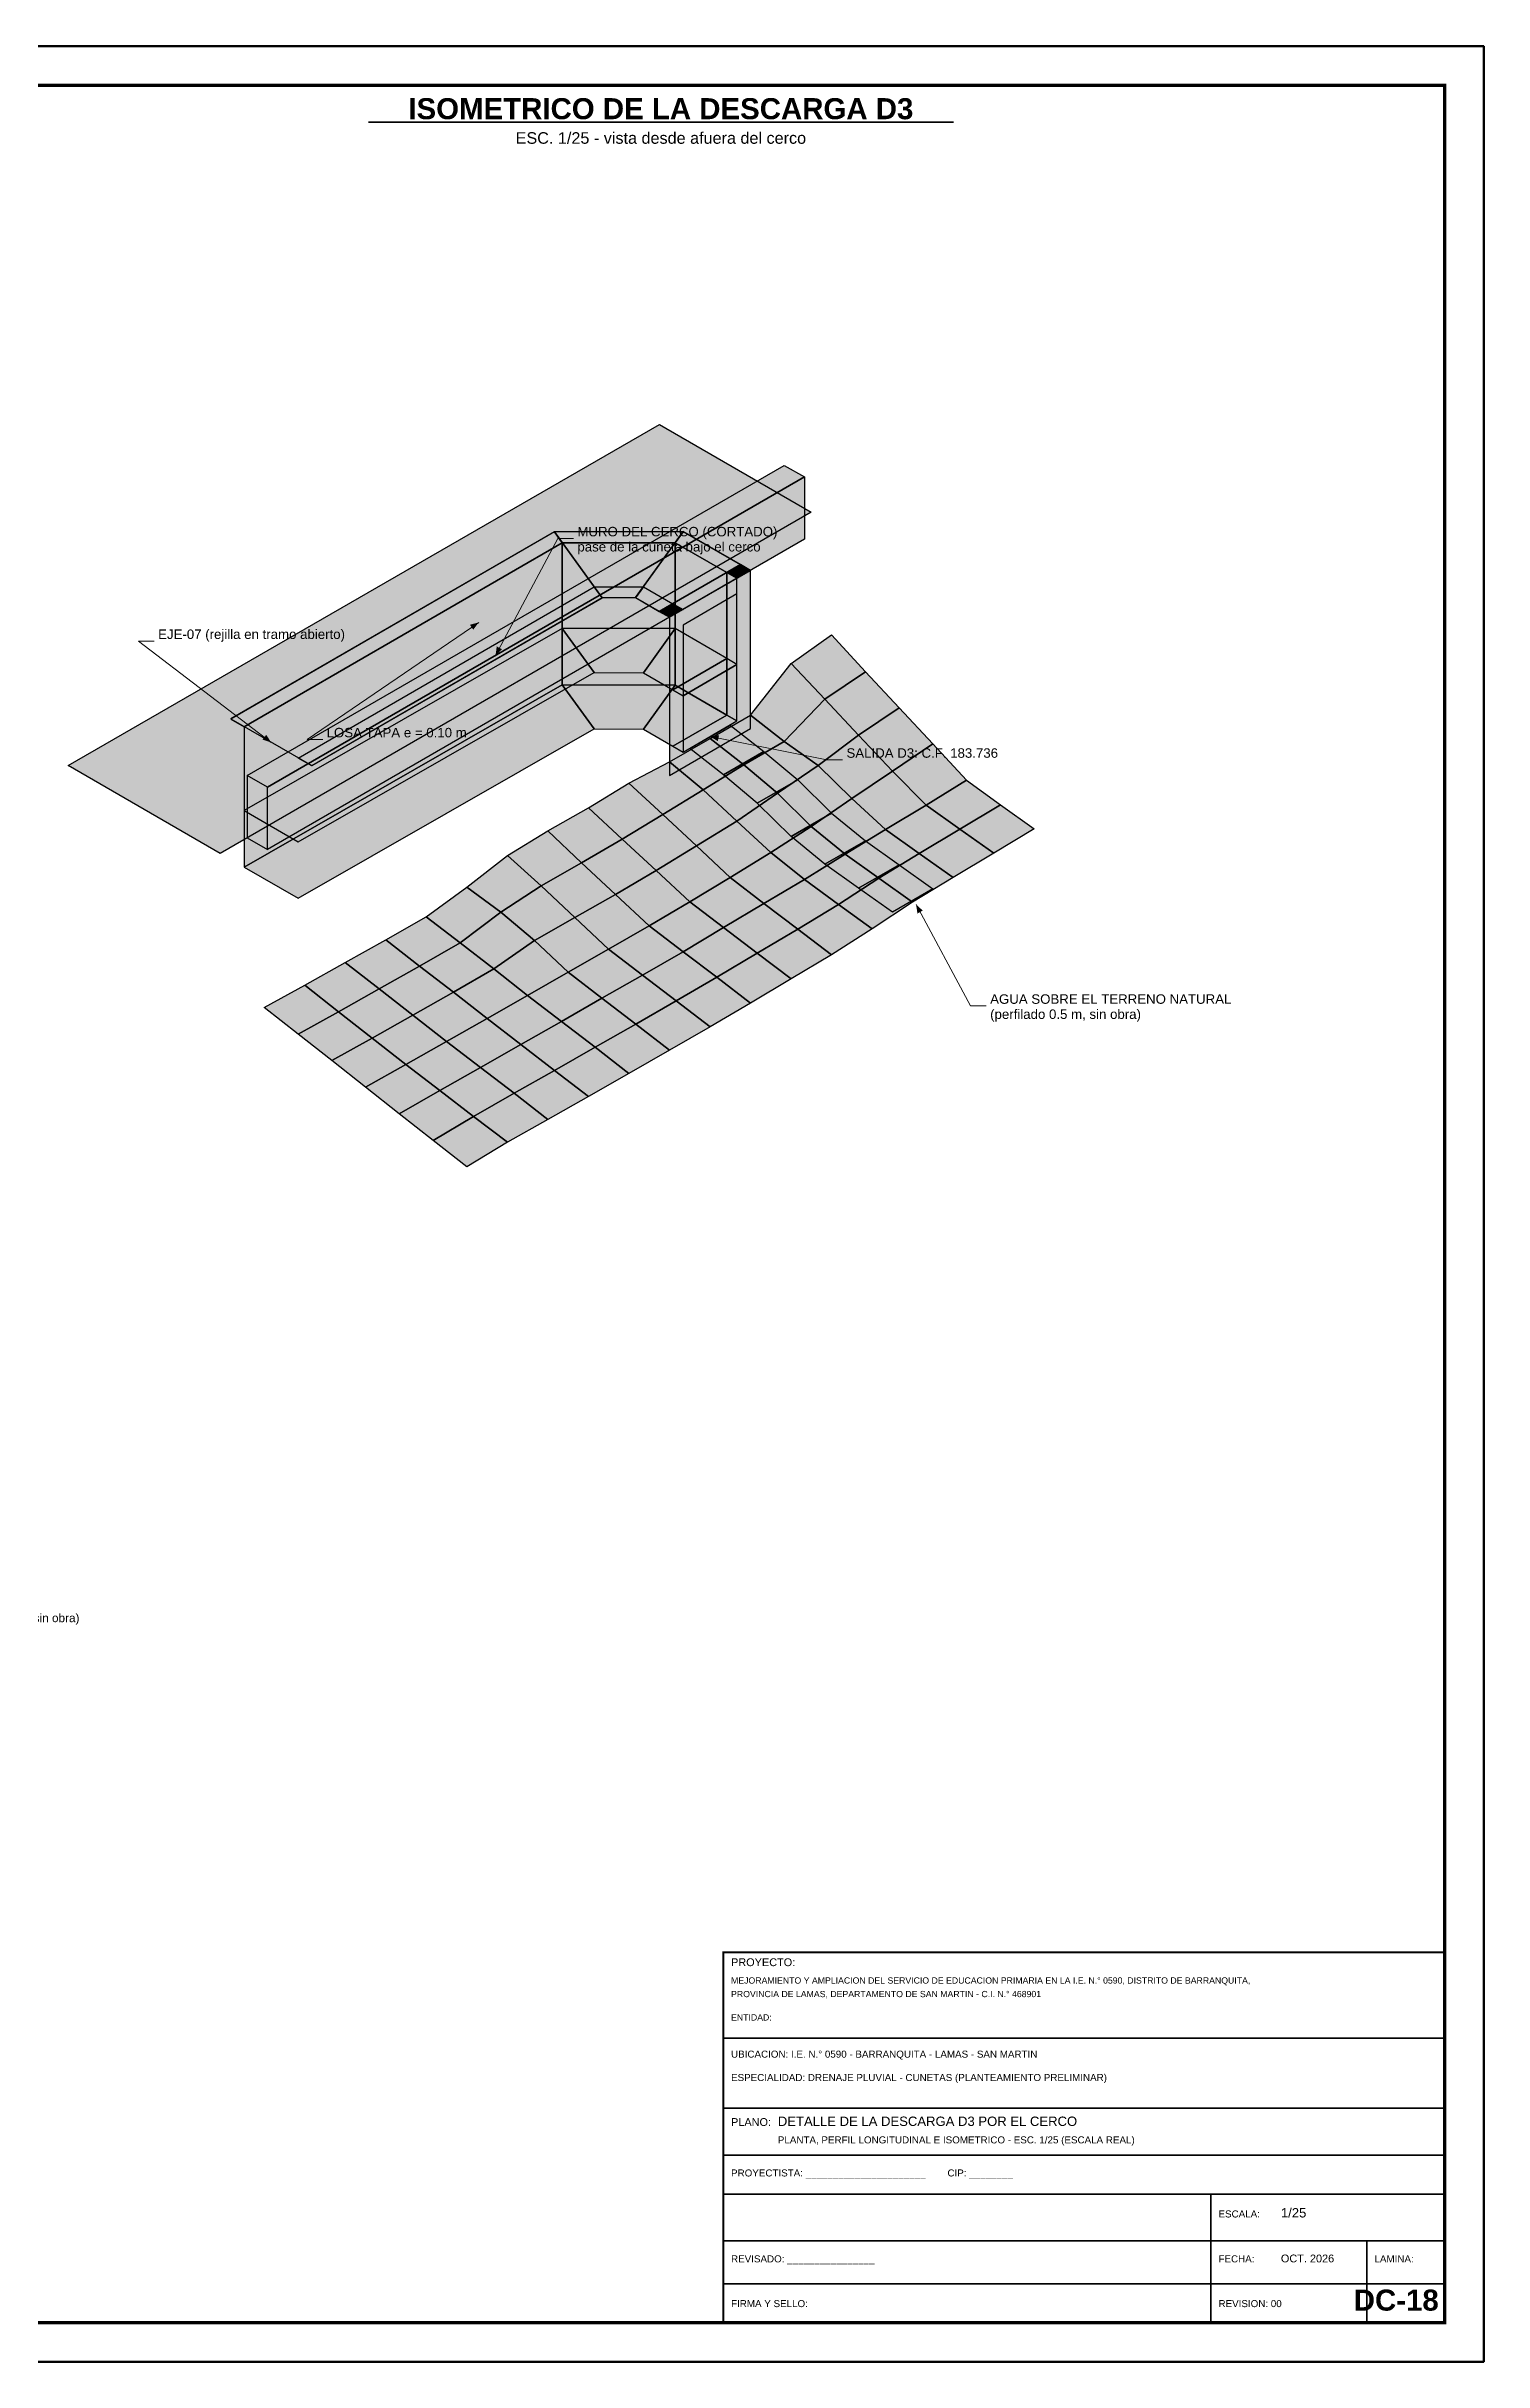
# Model space of a CAD drawing. Header units: metres. Extents: x 354768 to 355417, y 9249536 to 9250102.
# Drawn here: x 355122.61 to 355131.83, y 9249953 to 9249967.85 of the extents above; entities that cross this region are included whole.
import ezdxf
from ezdxf.enums import TextEntityAlignment as Align

# ---------------------------------------------------------------- set-up
doc = ezdxf.new("R2010")
doc.units = ezdxf.units.M
doc.header["$LTSCALE"] = 0.25
for name, color, linetype, true_color in [('ISOD-AGUA', 150, 'CONTINUOUS', 0x82bef0), ('ISOD-CERCO', 14, 'CONTINUOUS', 0xe8bebe), ('ISOD-FONDO', 253, 'CONTINUOUS', 0xb0b0b0), ('ISOD-HUECO', 250, 'CONTINUOUS', 0x3c3c3c), ('ISOD-INT', 252, 'CONTINUOUS', 0xc4c4c4), ('ISOD-LOSA', 8, 'CONTINUOUS', 0x969696), ('ISOD-PISO', 9, 'CONTINUOUS', 0xf3f0e8), ('ISOD-SUP', 254, 'CONTINUOUS', 0xececec), ('ISOD-TERRENO', 94, 'CONTINUOUS', 0xd6e2c4)]:
    doc.layers.add(name, color=color, linetype=linetype, true_color=true_color)
for name, color, linetype in [('ISOD-ARISTA', 8, 'CONTINUOUS'), ('ROTULO-TEXTO', 7, 'CONTINUOUS'), ('TEXTOS', 7, 'CONTINUOUS')]:
    doc.layers.add(name, color=color, linetype=linetype)
for name, color, linetype, lineweight in [('LLAMADAS', 30, 'CONTINUOUS', 18), ('MARCO', 7, 'CONTINUOUS', 50), ('ROTULO', 7, 'CONTINUOUS', 35), ('TITULOS', 160, 'CONTINUOUS', 35)]:
    doc.layers.add(name, color=color, linetype=linetype, lineweight=lineweight)
doc.styles.get("Standard").update_dxf_attribs({"font": 'arial.ttf'})
doc.styles.add('TITULOS', font='arialbd.ttf')

msp = doc.modelspace()

# ---------------------------------------------------------------- hatches: boundary and pattern name
at = {"layer": 'ISOD-AGUA', "true_color": 0x82bef0}
h = msp.add_hatch(color=7, dxfattribs=at)
h.dxf.hatch_style = 1
h.paths.add_polyline_path([(355124.225, 9249962.748), (355126.122, 9249963.834), (355125.918, 9249964.117), (355123.878, 9249962.948)])
h = msp.add_hatch(color=7, dxfattribs=at)
h.dxf.hatch_style = 1
h.paths.add_polyline_path([(355126.122, 9249963.834), (355126.439, 9249963.832), (355126.642, 9249964.115), (355125.918, 9249964.117)])
h = msp.add_hatch(color=7, dxfattribs=at)
h.dxf.hatch_style = 1
h.paths.add_polyline_path([(355126.439, 9249963.832), (355126.627, 9249963.723), (355126.973, 9249963.923), (355126.642, 9249964.115)])
h = msp.add_hatch(color=7, dxfattribs=at)
h.dxf.hatch_style = 1
h.paths.add_polyline_path([(355126.627, 9249963.723), (355126.692, 9249963.685), (355127.038, 9249963.886), (355126.973, 9249963.923)])
h = msp.add_hatch(color=7, dxfattribs=at)
h.dxf.hatch_style = 1
h.paths.add_polyline_path([(355126.692, 9249963.323), (355127.038, 9249963.523), (355127.038, 9249963.886), (355126.692, 9249963.685)])
h = msp.add_hatch(color=7, dxfattribs=at)
h.dxf.hatch_style = 1
h.paths.add_polyline_path([(355126.995, 9249963.496), (355127.211, 9249963.327), (355126.952, 9249963.177), (355126.735, 9249963.346)])
h = msp.add_hatch(color=7, dxfattribs=at)
h.dxf.hatch_style = 1
h.paths.add_polyline_path([(355127.211, 9249963.327), (355127.428, 9249963.145), (355127.168, 9249962.995), (355126.952, 9249963.177)])
h = msp.add_hatch(color=7, dxfattribs=at)
h.dxf.hatch_style = 1
h.paths.add_polyline_path([(355127.428, 9249963.145), (355127.644, 9249962.932), (355127.385, 9249962.782), (355127.168, 9249962.995)])
h = msp.add_hatch(color=7, dxfattribs=at)
h.dxf.hatch_style = 1
h.paths.add_polyline_path([(355127.644, 9249962.932), (355127.861, 9249962.754), (355127.601, 9249962.604), (355127.385, 9249962.782)])
h = msp.add_hatch(color=7, dxfattribs=at)
h.dxf.hatch_style = 1
h.paths.add_polyline_path([(355127.861, 9249962.754), (355128.077, 9249962.6), (355127.818, 9249962.45), (355127.601, 9249962.604)])
h = msp.add_hatch(color=7, dxfattribs=at)
h.dxf.hatch_style = 1
h.paths.add_polyline_path([(355128.077, 9249962.6), (355128.294, 9249962.446), (355128.034, 9249962.296), (355127.818, 9249962.45)])
at = {"layer": 'ISOD-CERCO', "true_color": 0xe8bebe}
h = msp.add_hatch(color=7, dxfattribs=at)
h.dxf.hatch_style = 1
h.paths.add_polyline_path([(355127.341, 9249965.162), (355127.471, 9249965.088), (355124.028, 9249963.099), (355123.898, 9249963.174)])
h = msp.add_hatch(color=7, dxfattribs=at)
h.dxf.hatch_style = 1
h.paths.add_polyline_path([(355127.471, 9249964.688), (355124.028, 9249962.699), (355124.028, 9249963.099), (355127.471, 9249965.088)])
h = msp.add_hatch(color=7, dxfattribs=at)
h.dxf.hatch_style = 1
h.paths.add_polyline_path([(355123.898, 9249962.774), (355124.028, 9249962.699), (355124.028, 9249963.099), (355123.898, 9249963.174)])
at = {"layer": 'ISOD-FONDO', "true_color": 0xb0b0b0}
h = msp.add_hatch(color=7, dxfattribs=at)
h.dxf.hatch_style = 1
h.paths.add_polyline_path([(355124.225, 9249962.386), (355126.122, 9249963.472), (355125.918, 9249963.755), (355123.878, 9249962.586)])
h = msp.add_hatch(color=7, dxfattribs=at)
h.dxf.hatch_style = 1
h.paths.add_polyline_path([(355126.122, 9249963.472), (355126.439, 9249963.47), (355126.642, 9249963.753), (355125.918, 9249963.755)])
h = msp.add_hatch(color=7, dxfattribs=at)
h.dxf.hatch_style = 1
h.paths.add_polyline_path([(355126.439, 9249963.47), (355126.627, 9249963.361), (355126.973, 9249963.561), (355126.642, 9249963.753)])
h = msp.add_hatch(color=7, dxfattribs=at)
h.dxf.hatch_style = 1
h.paths.add_polyline_path([(355126.627, 9249963.361), (355126.692, 9249963.323), (355127.038, 9249963.523), (355126.973, 9249963.561)])
at = {"layer": 'ISOD-HUECO', "true_color": 0x3c3c3c}
h = msp.add_hatch(color=7, dxfattribs=at)
h.dxf.hatch_style = 1
h.paths.add_polyline_path([(355126.692, 9249963.323), (355127.038, 9249963.523), (355127.038, 9249964.338), (355126.692, 9249964.137)])
at = {"layer": 'ISOD-INT', "true_color": 0xc4c4c4}
h = msp.add_hatch(color=7, dxfattribs=at)
h.dxf.hatch_style = 1
h.paths.add_polyline_path([(355123.878, 9249962.586), (355125.918, 9249963.755), (355125.918, 9249964.666), (355123.878, 9249963.485)])
h = msp.add_hatch(color=7, dxfattribs=at)
h.dxf.hatch_style = 1
h.paths.add_polyline_path([(355125.918, 9249963.755), (355126.642, 9249963.753), (355126.642, 9249964.666), (355125.918, 9249964.666)])
h = msp.add_hatch(color=7, dxfattribs=at)
h.dxf.hatch_style = 1
h.paths.add_polyline_path([(355126.642, 9249963.753), (355126.973, 9249963.561), (355126.973, 9249964.475), (355126.642, 9249964.666)])
h = msp.add_hatch(color=7, dxfattribs=at)
h.dxf.hatch_style = 1
h.paths.add_polyline_path([(355126.973, 9249963.561), (355127.038, 9249963.523), (355127.038, 9249964.438), (355126.973, 9249964.475)])
at = {"layer": 'ISOD-LOSA', "true_color": 0x969696}
h = msp.add_hatch(color=7, dxfattribs=at)
h.dxf.hatch_style = 1
h.paths.add_polyline_path([(355124.312, 9249963.237), (355126.173, 9249964.313), (355125.868, 9249964.737), (355123.792, 9249963.536)])
h = msp.add_hatch(color=7, dxfattribs=at)
h.dxf.hatch_style = 1
h.paths.add_polyline_path([(355126.173, 9249964.313), (355126.388, 9249964.314), (355126.692, 9249964.738), (355125.868, 9249964.737)])
h = msp.add_hatch(color=7, dxfattribs=at)
h.dxf.hatch_style = 1
h.paths.add_polyline_path([(355126.388, 9249964.314), (355126.54, 9249964.226), (355127.06, 9249964.526), (355126.692, 9249964.738)])
h = msp.add_hatch(color=7, dxfattribs=at)
h.dxf.hatch_style = 1
h.paths.add_polyline_path([(355126.54, 9249964.226), (355126.605, 9249964.189), (355127.125, 9249964.488), (355127.06, 9249964.526)])
at = {"layer": 'ISOD-PISO', "true_color": 0xf3f0e8}
h = msp.add_hatch(color=7, dxfattribs=at)
h.dxf.hatch_style = 1
h.paths.add_polyline_path([(355126.541, 9249965.425), (355127.514, 9249964.863), (355123.724, 9249962.674), (355122.751, 9249963.237)])
at = {"layer": 'ISOD-SUP', "true_color": 0xececec}
h = msp.add_hatch(color=7, dxfattribs=at)
h.dxf.hatch_style = 1
h.paths.add_polyline_path([(355123.878, 9249963.485), (355125.918, 9249964.666), (355125.868, 9249964.736), (355123.792, 9249963.535)])
h = msp.add_hatch(color=7, dxfattribs=at)
h.dxf.hatch_style = 1
h.paths.add_polyline_path([(355125.918, 9249964.666), (355126.642, 9249964.666), (355126.692, 9249964.737), (355125.868, 9249964.736)])
h = msp.add_hatch(color=7, dxfattribs=at)
h.dxf.hatch_style = 1
h.paths.add_polyline_path([(355126.642, 9249964.666), (355126.973, 9249964.475), (355127.06, 9249964.525), (355126.692, 9249964.737)])
h = msp.add_hatch(color=7, dxfattribs=at)
h.dxf.hatch_style = 1
h.paths.add_polyline_path([(355126.605, 9249963.173), (355127.125, 9249963.474), (355127.125, 9249964.488), (355126.605, 9249964.188)])
h = msp.add_hatch(color=7, dxfattribs=at)
h.dxf.hatch_style = 1
h.paths.add_polyline_path([(355126.973, 9249964.475), (355127.038, 9249964.438), (355127.125, 9249964.488), (355127.06, 9249964.525)])
h = msp.add_hatch(color=7, dxfattribs=at)
h.dxf.hatch_style = 1
h.paths.add_polyline_path([(355124.225, 9249963.285), (355126.122, 9249964.383), (355126.173, 9249964.312), (355124.312, 9249963.236)])
h = msp.add_hatch(color=7, dxfattribs=at)
h.dxf.hatch_style = 1
h.paths.add_polyline_path([(355126.122, 9249964.383), (355126.439, 9249964.383), (355126.388, 9249964.313), (355126.173, 9249964.312)])
h = msp.add_hatch(color=7, dxfattribs=at)
h.dxf.hatch_style = 1
h.paths.add_polyline_path([(355126.439, 9249964.383), (355126.627, 9249964.275), (355126.54, 9249964.225), (355126.388, 9249964.313)])
h = msp.add_hatch(color=7, dxfattribs=at)
h.dxf.hatch_style = 1
h.paths.add_polyline_path([(355126.627, 9249964.275), (355126.692, 9249964.238), (355126.605, 9249964.188), (355126.54, 9249964.225)])
at = {"layer": 'ISOD-TERRENO', "true_color": 0xd6e2c4}
h = msp.add_hatch(color=7, dxfattribs=at)
h.dxf.hatch_style = 1
h.paths.add_polyline_path([(355127.644, 9249964.076), (355127.861, 9249963.839), (355127.601, 9249963.663), (355127.385, 9249963.892)])
h = msp.add_hatch(color=7, dxfattribs=at)
h.dxf.hatch_style = 1
h.paths.add_polyline_path([(355127.385, 9249963.892), (355127.601, 9249963.663), (355127.341, 9249963.392), (355127.125, 9249963.561)])
h = msp.add_hatch(color=7, dxfattribs=at)
h.dxf.hatch_style = 1
h.paths.add_polyline_path([(355127.861, 9249963.839), (355128.077, 9249963.607), (355127.818, 9249963.432), (355127.601, 9249963.663)])
h = msp.add_hatch(color=7, dxfattribs=at)
h.dxf.hatch_style = 1
h.paths.add_polyline_path([(355127.601, 9249963.663), (355127.818, 9249963.432), (355127.558, 9249963.237), (355127.341, 9249963.392)])
h = msp.add_hatch(color=7, dxfattribs=at)
h.dxf.hatch_style = 1
h.paths.add_polyline_path([(355128.077, 9249963.607), (355128.294, 9249963.376), (355128.034, 9249963.201), (355127.818, 9249963.432)])
h = msp.add_hatch(color=7, dxfattribs=at)
h.dxf.hatch_style = 1
h.paths.add_polyline_path([(355127.125, 9249963.561), (355127.341, 9249963.392), (355127.081, 9249963.242), (355126.865, 9249963.411)])
h = msp.add_hatch(color=7, dxfattribs=at)
h.dxf.hatch_style = 1
h.paths.add_polyline_path([(355127.818, 9249963.432), (355128.034, 9249963.201), (355127.774, 9249963.025), (355127.558, 9249963.237)])
h = msp.add_hatch(color=7, dxfattribs=at)
h.dxf.hatch_style = 1
h.paths.add_polyline_path([(355126.865, 9249963.411), (355127.081, 9249963.242), (355126.822, 9249963.082), (355126.605, 9249963.261)])
h = msp.add_hatch(color=7, dxfattribs=at)
h.dxf.hatch_style = 1
h.paths.add_polyline_path([(355127.341, 9249963.392), (355127.558, 9249963.237), (355127.298, 9249963.06), (355127.081, 9249963.242)])
h = msp.add_hatch(color=7, dxfattribs=at)
h.dxf.hatch_style = 1
h.paths.add_polyline_path([(355128.294, 9249963.376), (355128.51, 9249963.144), (355128.251, 9249962.983), (355128.034, 9249963.201)])
h = msp.add_hatch(color=7, dxfattribs=at)
h.dxf.hatch_style = 1
h.paths.add_polyline_path([(355126.605, 9249963.261), (355126.822, 9249963.082), (355126.562, 9249962.923), (355126.345, 9249963.124)])
h = msp.add_hatch(color=7, dxfattribs=at)
h.dxf.hatch_style = 1
h.paths.add_polyline_path([(355127.081, 9249963.242), (355127.298, 9249963.06), (355127.038, 9249962.881), (355126.822, 9249963.082)])
h = msp.add_hatch(color=7, dxfattribs=at)
h.dxf.hatch_style = 1
h.paths.add_polyline_path([(355127.558, 9249963.237), (355127.774, 9249963.025), (355127.514, 9249962.847), (355127.298, 9249963.06)])
h = msp.add_hatch(color=7, dxfattribs=at)
h.dxf.hatch_style = 1
h.paths.add_polyline_path([(355128.034, 9249963.201), (355128.251, 9249962.983), (355127.991, 9249962.826), (355127.774, 9249963.025)])
h = msp.add_hatch(color=7, dxfattribs=at)
h.dxf.hatch_style = 1
h.paths.add_polyline_path([(355128.51, 9249963.144), (355128.727, 9249962.986), (355128.467, 9249962.829), (355128.251, 9249962.983)])
h = msp.add_hatch(color=7, dxfattribs=at)
h.dxf.hatch_style = 1
h.paths.add_polyline_path([(355126.345, 9249963.124), (355126.562, 9249962.923), (355126.302, 9249962.764), (355126.086, 9249962.966)])
h = msp.add_hatch(color=7, dxfattribs=at)
h.dxf.hatch_style = 1
h.paths.add_polyline_path([(355126.822, 9249963.082), (355127.038, 9249962.881), (355126.778, 9249962.722), (355126.562, 9249962.923)])
h = msp.add_hatch(color=7, dxfattribs=at)
h.dxf.hatch_style = 1
h.paths.add_polyline_path([(355127.298, 9249963.06), (355127.514, 9249962.847), (355127.255, 9249962.679), (355127.038, 9249962.881)])
h = msp.add_hatch(color=7, dxfattribs=at)
h.dxf.hatch_style = 1
h.paths.add_polyline_path([(355127.774, 9249963.025), (355127.991, 9249962.826), (355127.731, 9249962.669), (355127.514, 9249962.847)])
h = msp.add_hatch(color=7, dxfattribs=at)
h.dxf.hatch_style = 1
h.paths.add_polyline_path([(355128.251, 9249962.983), (355128.467, 9249962.829), (355128.207, 9249962.672), (355127.991, 9249962.826)])
h = msp.add_hatch(color=7, dxfattribs=at)
h.dxf.hatch_style = 1
h.paths.add_polyline_path([(355128.727, 9249962.986), (355128.943, 9249962.832), (355128.684, 9249962.675), (355128.467, 9249962.829)])
h = msp.add_hatch(color=7, dxfattribs=at)
h.dxf.hatch_style = 1
h.paths.add_polyline_path([(355126.086, 9249962.966), (355126.302, 9249962.764), (355126.042, 9249962.614), (355125.826, 9249962.818)])
h = msp.add_hatch(color=7, dxfattribs=at)
h.dxf.hatch_style = 1
h.paths.add_polyline_path([(355126.562, 9249962.923), (355126.778, 9249962.722), (355126.519, 9249962.563), (355126.302, 9249962.764)])
h = msp.add_hatch(color=7, dxfattribs=at)
h.dxf.hatch_style = 1
h.paths.add_polyline_path([(355127.038, 9249962.881), (355127.255, 9249962.679), (355126.995, 9249962.52), (355126.778, 9249962.722)])
h = msp.add_hatch(color=7, dxfattribs=at)
h.dxf.hatch_style = 1
h.paths.add_polyline_path([(355127.514, 9249962.847), (355127.731, 9249962.669), (355127.471, 9249962.507), (355127.255, 9249962.679)])
h = msp.add_hatch(color=7, dxfattribs=at)
h.dxf.hatch_style = 1
h.paths.add_polyline_path([(355125.826, 9249962.818), (355126.042, 9249962.614), (355125.782, 9249962.466), (355125.566, 9249962.66)])
h = msp.add_hatch(color=7, dxfattribs=at)
h.dxf.hatch_style = 1
h.paths.add_polyline_path([(355126.302, 9249962.764), (355126.519, 9249962.563), (355126.259, 9249962.409), (355126.042, 9249962.614)])
h = msp.add_hatch(color=7, dxfattribs=at)
h.dxf.hatch_style = 1
h.paths.add_polyline_path([(355126.778, 9249962.722), (355126.995, 9249962.52), (355126.735, 9249962.362), (355126.519, 9249962.563)])
h = msp.add_hatch(color=7, dxfattribs=at)
h.dxf.hatch_style = 1
h.paths.add_polyline_path([(355127.991, 9249962.826), (355128.207, 9249962.672), (355127.947, 9249962.515), (355127.731, 9249962.669)])
h = msp.add_hatch(color=7, dxfattribs=at)
h.dxf.hatch_style = 1
h.paths.add_polyline_path([(355128.467, 9249962.829), (355128.684, 9249962.675), (355128.424, 9249962.518), (355128.207, 9249962.672)])
h = msp.add_hatch(color=7, dxfattribs=at)
h.dxf.hatch_style = 1
h.paths.add_polyline_path([(355125.566, 9249962.66), (355125.782, 9249962.466), (355125.523, 9249962.297), (355125.306, 9249962.456)])
h = msp.add_hatch(color=7, dxfattribs=at)
h.dxf.hatch_style = 1
h.paths.add_polyline_path([(355126.042, 9249962.614), (355126.259, 9249962.409), (355125.999, 9249962.262), (355125.782, 9249962.466)])
h = msp.add_hatch(color=7, dxfattribs=at)
h.dxf.hatch_style = 1
h.paths.add_polyline_path([(355126.519, 9249962.563), (355126.735, 9249962.362), (355126.475, 9249962.208), (355126.259, 9249962.409)])
h = msp.add_hatch(color=7, dxfattribs=at)
h.dxf.hatch_style = 1
h.paths.add_polyline_path([(355127.255, 9249962.679), (355127.471, 9249962.507), (355127.211, 9249962.352), (355126.995, 9249962.52)])
h = msp.add_hatch(color=7, dxfattribs=at)
h.dxf.hatch_style = 1
h.paths.add_polyline_path([(355127.731, 9249962.669), (355127.947, 9249962.515), (355127.688, 9249962.346), (355127.471, 9249962.507)])
h = msp.add_hatch(color=7, dxfattribs=at)
h.dxf.hatch_style = 1
h.paths.add_polyline_path([(355128.207, 9249962.672), (355128.424, 9249962.518), (355128.164, 9249962.361), (355127.947, 9249962.515)])
h = msp.add_hatch(color=7, dxfattribs=at)
h.dxf.hatch_style = 1
h.paths.add_polyline_path([(355125.306, 9249962.456), (355125.523, 9249962.297), (355125.263, 9249962.099), (355125.046, 9249962.267)])
h = msp.add_hatch(color=7, dxfattribs=at)
h.dxf.hatch_style = 1
h.paths.add_polyline_path([(355125.782, 9249962.466), (355125.999, 9249962.262), (355125.739, 9249962.114), (355125.523, 9249962.297)])
h = msp.add_hatch(color=7, dxfattribs=at)
h.dxf.hatch_style = 1
h.paths.add_polyline_path([(355126.259, 9249962.409), (355126.475, 9249962.208), (355126.215, 9249962.06), (355125.999, 9249962.262)])
h = msp.add_hatch(color=7, dxfattribs=at)
h.dxf.hatch_style = 1
h.paths.add_polyline_path([(355126.995, 9249962.52), (355127.211, 9249962.352), (355126.952, 9249962.198), (355126.735, 9249962.362)])
h = msp.add_hatch(color=7, dxfattribs=at)
h.dxf.hatch_style = 1
h.paths.add_polyline_path([(355127.471, 9249962.507), (355127.688, 9249962.346), (355127.428, 9249962.188), (355127.211, 9249962.352)])
h = msp.add_hatch(color=7, dxfattribs=at)
h.dxf.hatch_style = 1
h.paths.add_polyline_path([(355127.947, 9249962.515), (355128.164, 9249962.361), (355127.904, 9249962.19), (355127.688, 9249962.346)])
h = msp.add_hatch(color=7, dxfattribs=at)
h.dxf.hatch_style = 1
h.paths.add_polyline_path([(355125.046, 9249962.267), (355125.263, 9249962.099), (355125.003, 9249961.951), (355124.786, 9249962.12)])
h = msp.add_hatch(color=7, dxfattribs=at)
h.dxf.hatch_style = 1
h.paths.add_polyline_path([(355125.523, 9249962.297), (355125.739, 9249962.114), (355125.479, 9249961.934), (355125.263, 9249962.099)])
h = msp.add_hatch(color=7, dxfattribs=at)
h.dxf.hatch_style = 1
h.paths.add_polyline_path([(355125.999, 9249962.262), (355126.215, 9249962.06), (355125.956, 9249961.911), (355125.739, 9249962.114)])
h = msp.add_hatch(color=7, dxfattribs=at)
h.dxf.hatch_style = 1
h.paths.add_polyline_path([(355126.735, 9249962.362), (355126.952, 9249962.198), (355126.692, 9249962.043), (355126.475, 9249962.208)])
h = msp.add_hatch(color=7, dxfattribs=at)
h.dxf.hatch_style = 1
h.paths.add_polyline_path([(355127.211, 9249962.352), (355127.428, 9249962.188), (355127.168, 9249962.033), (355126.952, 9249962.198)])
h = msp.add_hatch(color=7, dxfattribs=at)
h.dxf.hatch_style = 1
h.paths.add_polyline_path([(355127.688, 9249962.346), (355127.904, 9249962.19), (355127.644, 9249962.024), (355127.428, 9249962.188)])
h = msp.add_hatch(color=7, dxfattribs=at)
h.dxf.hatch_style = 1
h.paths.add_polyline_path([(355124.786, 9249962.12), (355125.003, 9249961.951), (355124.743, 9249961.804), (355124.527, 9249961.973)])
h = msp.add_hatch(color=7, dxfattribs=at)
h.dxf.hatch_style = 1
h.paths.add_polyline_path([(355125.263, 9249962.099), (355125.479, 9249961.934), (355125.22, 9249961.783), (355125.003, 9249961.951)])
h = msp.add_hatch(color=7, dxfattribs=at)
h.dxf.hatch_style = 1
h.paths.add_polyline_path([(355125.739, 9249962.114), (355125.956, 9249961.911), (355125.696, 9249961.762), (355125.479, 9249961.934)])
h = msp.add_hatch(color=7, dxfattribs=at)
h.dxf.hatch_style = 1
h.paths.add_polyline_path([(355126.475, 9249962.208), (355126.692, 9249962.043), (355126.432, 9249961.893), (355126.215, 9249962.06)])
h = msp.add_hatch(color=7, dxfattribs=at)
h.dxf.hatch_style = 1
h.paths.add_polyline_path([(355126.952, 9249962.198), (355127.168, 9249962.033), (355126.908, 9249961.879), (355126.692, 9249962.043)])
h = msp.add_hatch(color=7, dxfattribs=at)
h.dxf.hatch_style = 1
h.paths.add_polyline_path([(355127.428, 9249962.188), (355127.644, 9249962.024), (355127.385, 9249961.869), (355127.168, 9249962.033)])
h = msp.add_hatch(color=7, dxfattribs=at)
h.dxf.hatch_style = 1
h.paths.add_polyline_path([(355124.527, 9249961.973), (355124.743, 9249961.804), (355124.483, 9249961.658), (355124.267, 9249961.828)])
h = msp.add_hatch(color=7, dxfattribs=at)
h.dxf.hatch_style = 1
h.paths.add_polyline_path([(355125.003, 9249961.951), (355125.22, 9249961.783), (355124.96, 9249961.636), (355124.743, 9249961.804)])
h = msp.add_hatch(color=7, dxfattribs=at)
h.dxf.hatch_style = 1
h.paths.add_polyline_path([(355126.215, 9249962.06), (355126.432, 9249961.893), (355126.172, 9249961.745), (355125.956, 9249961.911)])
h = msp.add_hatch(color=7, dxfattribs=at)
h.dxf.hatch_style = 1
h.paths.add_polyline_path([(355126.692, 9249962.043), (355126.908, 9249961.879), (355126.648, 9249961.727), (355126.432, 9249961.893)])
h = msp.add_hatch(color=7, dxfattribs=at)
h.dxf.hatch_style = 1
h.paths.add_polyline_path([(355127.168, 9249962.033), (355127.385, 9249961.869), (355127.125, 9249961.714), (355126.908, 9249961.879)])
h = msp.add_hatch(color=7, dxfattribs=at)
h.dxf.hatch_style = 1
h.paths.add_polyline_path([(355124.267, 9249961.828), (355124.483, 9249961.658), (355124.224, 9249961.515), (355124.007, 9249961.685)])
h = msp.add_hatch(color=7, dxfattribs=at)
h.dxf.hatch_style = 1
h.paths.add_polyline_path([(355124.743, 9249961.804), (355124.96, 9249961.636), (355124.7, 9249961.489), (355124.483, 9249961.658)])
h = msp.add_hatch(color=7, dxfattribs=at)
h.dxf.hatch_style = 1
h.paths.add_polyline_path([(355125.479, 9249961.934), (355125.696, 9249961.762), (355125.436, 9249961.615), (355125.22, 9249961.783)])
h = msp.add_hatch(color=7, dxfattribs=at)
h.dxf.hatch_style = 1
h.paths.add_polyline_path([(355125.956, 9249961.911), (355126.172, 9249961.745), (355125.912, 9249961.596), (355125.696, 9249961.762)])
h = msp.add_hatch(color=7, dxfattribs=at)
h.dxf.hatch_style = 1
h.paths.add_polyline_path([(355126.432, 9249961.893), (355126.648, 9249961.727), (355126.389, 9249961.578), (355126.172, 9249961.745)])
h = msp.add_hatch(color=7, dxfattribs=at)
h.dxf.hatch_style = 1
h.paths.add_polyline_path([(355126.908, 9249961.879), (355127.125, 9249961.714), (355126.865, 9249961.561), (355126.648, 9249961.727)])
h = msp.add_hatch(color=7, dxfattribs=at)
h.dxf.hatch_style = 1
h.paths.add_polyline_path([(355124.483, 9249961.658), (355124.7, 9249961.489), (355124.44, 9249961.345), (355124.224, 9249961.515)])
h = msp.add_hatch(color=7, dxfattribs=at)
h.dxf.hatch_style = 1
h.paths.add_polyline_path([(355125.22, 9249961.783), (355125.436, 9249961.615), (355125.176, 9249961.468), (355124.96, 9249961.636)])
h = msp.add_hatch(color=7, dxfattribs=at)
h.dxf.hatch_style = 1
h.paths.add_polyline_path([(355125.696, 9249961.762), (355125.912, 9249961.596), (355125.653, 9249961.448), (355125.436, 9249961.615)])
h = msp.add_hatch(color=7, dxfattribs=at)
h.dxf.hatch_style = 1
h.paths.add_polyline_path([(355126.172, 9249961.745), (355126.389, 9249961.578), (355126.129, 9249961.43), (355125.912, 9249961.596)])
h = msp.add_hatch(color=7, dxfattribs=at)
h.dxf.hatch_style = 1
h.paths.add_polyline_path([(355126.648, 9249961.727), (355126.865, 9249961.561), (355126.605, 9249961.412), (355126.389, 9249961.578)])
h = msp.add_hatch(color=7, dxfattribs=at)
h.dxf.hatch_style = 1
h.paths.add_polyline_path([(355124.96, 9249961.636), (355125.176, 9249961.468), (355124.916, 9249961.32), (355124.7, 9249961.489)])
h = msp.add_hatch(color=7, dxfattribs=at)
h.dxf.hatch_style = 1
h.paths.add_polyline_path([(355125.436, 9249961.615), (355125.653, 9249961.448), (355125.393, 9249961.301), (355125.176, 9249961.468)])
h = msp.add_hatch(color=7, dxfattribs=at)
h.dxf.hatch_style = 1
h.paths.add_polyline_path([(355125.912, 9249961.596), (355126.129, 9249961.43), (355125.869, 9249961.282), (355125.653, 9249961.448)])
h = msp.add_hatch(color=7, dxfattribs=at)
h.dxf.hatch_style = 1
h.paths.add_polyline_path([(355126.389, 9249961.578), (355126.605, 9249961.412), (355126.345, 9249961.263), (355126.129, 9249961.43)])
h = msp.add_hatch(color=7, dxfattribs=at)
h.dxf.hatch_style = 1
h.paths.add_polyline_path([(355124.7, 9249961.489), (355124.916, 9249961.32), (355124.657, 9249961.174), (355124.44, 9249961.345)])
h = msp.add_hatch(color=7, dxfattribs=at)
h.dxf.hatch_style = 1
h.paths.add_polyline_path([(355125.176, 9249961.468), (355125.393, 9249961.301), (355125.133, 9249961.154), (355124.916, 9249961.32)])
h = msp.add_hatch(color=7, dxfattribs=at)
h.dxf.hatch_style = 1
h.paths.add_polyline_path([(355125.653, 9249961.448), (355125.869, 9249961.282), (355125.609, 9249961.135), (355125.393, 9249961.301)])
h = msp.add_hatch(color=7, dxfattribs=at)
h.dxf.hatch_style = 1
h.paths.add_polyline_path([(355126.129, 9249961.43), (355126.345, 9249961.263), (355126.086, 9249961.115), (355125.869, 9249961.282)])
h = msp.add_hatch(color=7, dxfattribs=at)
h.dxf.hatch_style = 1
h.paths.add_polyline_path([(355124.916, 9249961.32), (355125.133, 9249961.154), (355124.873, 9249961.003), (355124.657, 9249961.174)])
h = msp.add_hatch(color=7, dxfattribs=at)
h.dxf.hatch_style = 1
h.paths.add_polyline_path([(355125.393, 9249961.301), (355125.609, 9249961.135), (355125.349, 9249960.987), (355125.133, 9249961.154)])
h = msp.add_hatch(color=7, dxfattribs=at)
h.dxf.hatch_style = 1
h.paths.add_polyline_path([(355125.869, 9249961.282), (355126.086, 9249961.115), (355125.826, 9249960.968), (355125.609, 9249961.135)])
h = msp.add_hatch(color=7, dxfattribs=at)
h.dxf.hatch_style = 1
h.paths.add_polyline_path([(355125.133, 9249961.154), (355125.349, 9249960.987), (355125.09, 9249960.833), (355124.873, 9249961.003)])
h = msp.add_hatch(color=7, dxfattribs=at)
h.dxf.hatch_style = 1
h.paths.add_polyline_path([(355125.609, 9249961.135), (355125.826, 9249960.968), (355125.566, 9249960.821), (355125.349, 9249960.987)])
h = msp.add_hatch(color=7, dxfattribs=at)
h.dxf.hatch_style = 1
h.paths.add_polyline_path([(355125.349, 9249960.987), (355125.566, 9249960.821), (355125.306, 9249960.664), (355125.09, 9249960.833)])

# ---------------------------------------------------------------- linework, layer by layer
at = {"layer": 'ISOD-ARISTA'}
for points in [[(355126.541, 9249965.425), (355127.514, 9249964.863), (355123.724, 9249962.674), (355122.751, 9249963.237)], [(355127.341, 9249965.162), (355127.471, 9249965.088), (355124.028, 9249963.099), (355123.898, 9249963.174)], [(355127.471, 9249964.688), (355124.028, 9249962.699), (355124.028, 9249963.099), (355127.471, 9249965.088)], [(355124.312, 9249963.237), (355126.173, 9249964.313), (355125.868, 9249964.737), (355123.792, 9249963.536)], [(355123.878, 9249963.485), (355125.918, 9249964.666), (355125.868, 9249964.736), (355123.792, 9249963.535)], [(355123.878, 9249962.586), (355125.918, 9249963.755), (355125.918, 9249964.666), (355123.878, 9249963.485)], [(355126.173, 9249964.313), (355126.388, 9249964.314), (355126.692, 9249964.738), (355125.868, 9249964.737)], [(355125.918, 9249964.666), (355126.642, 9249964.666), (355126.692, 9249964.737), (355125.868, 9249964.736)], [(355125.918, 9249963.755), (355126.642, 9249963.753), (355126.642, 9249964.666), (355125.918, 9249964.666)], [(355126.388, 9249964.314), (355126.54, 9249964.226), (355127.06, 9249964.526), (355126.692, 9249964.738)], [(355126.642, 9249964.666), (355126.973, 9249964.475), (355127.06, 9249964.525), (355126.692, 9249964.737)], [(355126.642, 9249963.753), (355126.973, 9249963.561), (355126.973, 9249964.475), (355126.642, 9249964.666)], [(355126.54, 9249964.226), (355126.605, 9249964.189), (355127.125, 9249964.488), (355127.06, 9249964.526)], [(355126.605, 9249963.173), (355127.125, 9249963.474), (355127.125, 9249964.488), (355126.605, 9249964.188)], [(355126.973, 9249964.475), (355127.038, 9249964.438), (355127.125, 9249964.488), (355127.06, 9249964.525)], [(355126.973, 9249963.561), (355127.038, 9249963.523), (355127.038, 9249964.438), (355126.973, 9249964.475)], [(355124.225, 9249963.285), (355126.122, 9249964.383), (355126.173, 9249964.312), (355124.312, 9249963.236)], [(355126.122, 9249964.383), (355126.439, 9249964.383), (355126.388, 9249964.313), (355126.173, 9249964.312)], [(355126.439, 9249964.383), (355126.627, 9249964.275), (355126.54, 9249964.225), (355126.388, 9249964.313)], [(355126.692, 9249963.323), (355127.038, 9249963.523), (355127.038, 9249964.338), (355126.692, 9249964.137)], [(355126.627, 9249964.275), (355126.692, 9249964.238), (355126.605, 9249964.188), (355126.54, 9249964.225)], [(355124.225, 9249962.748), (355126.122, 9249963.834), (355125.918, 9249964.117), (355123.878, 9249962.948)], [(355126.122, 9249963.834), (355126.439, 9249963.832), (355126.642, 9249964.115), (355125.918, 9249964.117)], [(355126.439, 9249963.832), (355126.627, 9249963.723), (355126.973, 9249963.923), (355126.642, 9249964.115)], [(355127.644, 9249964.076), (355127.861, 9249963.839), (355127.601, 9249963.663), (355127.385, 9249963.892)], [(355126.627, 9249963.723), (355126.692, 9249963.685), (355127.038, 9249963.886), (355126.973, 9249963.923)], [(355126.692, 9249963.323), (355127.038, 9249963.523), (355127.038, 9249963.886), (355126.692, 9249963.685)], [(355127.385, 9249963.892), (355127.601, 9249963.663), (355127.341, 9249963.392), (355127.125, 9249963.561)], [(355124.225, 9249962.386), (355126.122, 9249963.472), (355125.918, 9249963.755), (355123.878, 9249962.586)], [(355126.122, 9249963.472), (355126.439, 9249963.47), (355126.642, 9249963.753), (355125.918, 9249963.755)], [(355126.439, 9249963.47), (355126.627, 9249963.361), (355126.973, 9249963.561), (355126.642, 9249963.753)], [(355127.861, 9249963.839), (355128.077, 9249963.607), (355127.818, 9249963.432), (355127.601, 9249963.663)], [(355127.601, 9249963.663), (355127.818, 9249963.432), (355127.558, 9249963.237), (355127.341, 9249963.392)], [(355128.077, 9249963.607), (355128.294, 9249963.376), (355128.034, 9249963.201), (355127.818, 9249963.432)], [(355126.627, 9249963.361), (355126.692, 9249963.323), (355127.038, 9249963.523), (355126.973, 9249963.561)], [(355126.995, 9249963.496), (355127.211, 9249963.327), (355126.952, 9249963.177), (355126.735, 9249963.346)], [(355127.125, 9249963.561), (355127.341, 9249963.392), (355127.081, 9249963.242), (355126.865, 9249963.411)], [(355127.818, 9249963.432), (355128.034, 9249963.201), (355127.774, 9249963.025), (355127.558, 9249963.237)], [(355126.865, 9249963.411), (355127.081, 9249963.242), (355126.822, 9249963.082), (355126.605, 9249963.261)], [(355127.211, 9249963.327), (355127.428, 9249963.145), (355127.168, 9249962.995), (355126.952, 9249963.177)], [(355127.341, 9249963.392), (355127.558, 9249963.237), (355127.298, 9249963.06), (355127.081, 9249963.242)], [(355128.294, 9249963.376), (355128.51, 9249963.144), (355128.251, 9249962.983), (355128.034, 9249963.201)], [(355123.898, 9249962.774), (355124.028, 9249962.699), (355124.028, 9249963.099), (355123.898, 9249963.174)], [(355126.605, 9249963.261), (355126.822, 9249963.082), (355126.562, 9249962.923), (355126.345, 9249963.124)], [(355127.081, 9249963.242), (355127.298, 9249963.06), (355127.038, 9249962.881), (355126.822, 9249963.082)], [(355127.428, 9249963.145), (355127.644, 9249962.932), (355127.385, 9249962.782), (355127.168, 9249962.995)], [(355127.558, 9249963.237), (355127.774, 9249963.025), (355127.514, 9249962.847), (355127.298, 9249963.06)], [(355128.034, 9249963.201), (355128.251, 9249962.983), (355127.991, 9249962.826), (355127.774, 9249963.025)], [(355128.51, 9249963.144), (355128.727, 9249962.986), (355128.467, 9249962.829), (355128.251, 9249962.983)], [(355126.345, 9249963.124), (355126.562, 9249962.923), (355126.302, 9249962.764), (355126.086, 9249962.966)], [(355126.822, 9249963.082), (355127.038, 9249962.881), (355126.778, 9249962.722), (355126.562, 9249962.923)], [(355127.298, 9249963.06), (355127.514, 9249962.847), (355127.255, 9249962.679), (355127.038, 9249962.881)], [(355127.774, 9249963.025), (355127.991, 9249962.826), (355127.731, 9249962.669), (355127.514, 9249962.847)], [(355128.251, 9249962.983), (355128.467, 9249962.829), (355128.207, 9249962.672), (355127.991, 9249962.826)], [(355128.727, 9249962.986), (355128.943, 9249962.832), (355128.684, 9249962.675), (355128.467, 9249962.829)], [(355126.086, 9249962.966), (355126.302, 9249962.764), (355126.042, 9249962.614), (355125.826, 9249962.818)], [(355126.562, 9249962.923), (355126.778, 9249962.722), (355126.519, 9249962.563), (355126.302, 9249962.764)], [(355127.038, 9249962.881), (355127.255, 9249962.679), (355126.995, 9249962.52), (355126.778, 9249962.722)], [(355127.514, 9249962.847), (355127.731, 9249962.669), (355127.471, 9249962.507), (355127.255, 9249962.679)], [(355127.644, 9249962.932), (355127.861, 9249962.754), (355127.601, 9249962.604), (355127.385, 9249962.782)], [(355125.826, 9249962.818), (355126.042, 9249962.614), (355125.782, 9249962.466), (355125.566, 9249962.66)], [(355126.302, 9249962.764), (355126.519, 9249962.563), (355126.259, 9249962.409), (355126.042, 9249962.614)], [(355126.778, 9249962.722), (355126.995, 9249962.52), (355126.735, 9249962.362), (355126.519, 9249962.563)], [(355127.861, 9249962.754), (355128.077, 9249962.6), (355127.818, 9249962.45), (355127.601, 9249962.604)], [(355127.991, 9249962.826), (355128.207, 9249962.672), (355127.947, 9249962.515), (355127.731, 9249962.669)], [(355128.467, 9249962.829), (355128.684, 9249962.675), (355128.424, 9249962.518), (355128.207, 9249962.672)], [(355125.566, 9249962.66), (355125.782, 9249962.466), (355125.523, 9249962.297), (355125.306, 9249962.456)], [(355126.042, 9249962.614), (355126.259, 9249962.409), (355125.999, 9249962.262), (355125.782, 9249962.466)], [(355126.519, 9249962.563), (355126.735, 9249962.362), (355126.475, 9249962.208), (355126.259, 9249962.409)], [(355127.255, 9249962.679), (355127.471, 9249962.507), (355127.211, 9249962.352), (355126.995, 9249962.52)], [(355127.731, 9249962.669), (355127.947, 9249962.515), (355127.688, 9249962.346), (355127.471, 9249962.507)], [(355128.077, 9249962.6), (355128.294, 9249962.446), (355128.034, 9249962.296), (355127.818, 9249962.45)], [(355128.207, 9249962.672), (355128.424, 9249962.518), (355128.164, 9249962.361), (355127.947, 9249962.515)], [(355125.306, 9249962.456), (355125.523, 9249962.297), (355125.263, 9249962.099), (355125.046, 9249962.267)], [(355125.782, 9249962.466), (355125.999, 9249962.262), (355125.739, 9249962.114), (355125.523, 9249962.297)], [(355126.259, 9249962.409), (355126.475, 9249962.208), (355126.215, 9249962.06), (355125.999, 9249962.262)], [(355126.995, 9249962.52), (355127.211, 9249962.352), (355126.952, 9249962.198), (355126.735, 9249962.362)], [(355127.471, 9249962.507), (355127.688, 9249962.346), (355127.428, 9249962.188), (355127.211, 9249962.352)], [(355127.947, 9249962.515), (355128.164, 9249962.361), (355127.904, 9249962.19), (355127.688, 9249962.346)], [(355125.046, 9249962.267), (355125.263, 9249962.099), (355125.003, 9249961.951), (355124.786, 9249962.12)], [(355125.523, 9249962.297), (355125.739, 9249962.114), (355125.479, 9249961.934), (355125.263, 9249962.099)], [(355125.999, 9249962.262), (355126.215, 9249962.06), (355125.956, 9249961.911), (355125.739, 9249962.114)], [(355126.735, 9249962.362), (355126.952, 9249962.198), (355126.692, 9249962.043), (355126.475, 9249962.208)], [(355127.211, 9249962.352), (355127.428, 9249962.188), (355127.168, 9249962.033), (355126.952, 9249962.198)], [(355127.688, 9249962.346), (355127.904, 9249962.19), (355127.644, 9249962.024), (355127.428, 9249962.188)], [(355124.786, 9249962.12), (355125.003, 9249961.951), (355124.743, 9249961.804), (355124.527, 9249961.973)], [(355125.263, 9249962.099), (355125.479, 9249961.934), (355125.22, 9249961.783), (355125.003, 9249961.951)], [(355125.739, 9249962.114), (355125.956, 9249961.911), (355125.696, 9249961.762), (355125.479, 9249961.934)], [(355126.475, 9249962.208), (355126.692, 9249962.043), (355126.432, 9249961.893), (355126.215, 9249962.06)], [(355126.952, 9249962.198), (355127.168, 9249962.033), (355126.908, 9249961.879), (355126.692, 9249962.043)], [(355127.428, 9249962.188), (355127.644, 9249962.024), (355127.385, 9249961.869), (355127.168, 9249962.033)], [(355124.527, 9249961.973), (355124.743, 9249961.804), (355124.483, 9249961.658), (355124.267, 9249961.828)], [(355125.003, 9249961.951), (355125.22, 9249961.783), (355124.96, 9249961.636), (355124.743, 9249961.804)], [(355126.215, 9249962.06), (355126.432, 9249961.893), (355126.172, 9249961.745), (355125.956, 9249961.911)], [(355126.692, 9249962.043), (355126.908, 9249961.879), (355126.648, 9249961.727), (355126.432, 9249961.893)], [(355127.168, 9249962.033), (355127.385, 9249961.869), (355127.125, 9249961.714), (355126.908, 9249961.879)], [(355124.267, 9249961.828), (355124.483, 9249961.658), (355124.224, 9249961.515), (355124.007, 9249961.685)], [(355124.743, 9249961.804), (355124.96, 9249961.636), (355124.7, 9249961.489), (355124.483, 9249961.658)], [(355125.479, 9249961.934), (355125.696, 9249961.762), (355125.436, 9249961.615), (355125.22, 9249961.783)], [(355125.956, 9249961.911), (355126.172, 9249961.745), (355125.912, 9249961.596), (355125.696, 9249961.762)], [(355126.432, 9249961.893), (355126.648, 9249961.727), (355126.389, 9249961.578), (355126.172, 9249961.745)], [(355126.908, 9249961.879), (355127.125, 9249961.714), (355126.865, 9249961.561), (355126.648, 9249961.727)], [(355124.483, 9249961.658), (355124.7, 9249961.489), (355124.44, 9249961.345), (355124.224, 9249961.515)], [(355125.22, 9249961.783), (355125.436, 9249961.615), (355125.176, 9249961.468), (355124.96, 9249961.636)], [(355125.696, 9249961.762), (355125.912, 9249961.596), (355125.653, 9249961.448), (355125.436, 9249961.615)], [(355126.172, 9249961.745), (355126.389, 9249961.578), (355126.129, 9249961.43), (355125.912, 9249961.596)], [(355126.648, 9249961.727), (355126.865, 9249961.561), (355126.605, 9249961.412), (355126.389, 9249961.578)], [(355124.96, 9249961.636), (355125.176, 9249961.468), (355124.916, 9249961.32), (355124.7, 9249961.489)], [(355125.436, 9249961.615), (355125.653, 9249961.448), (355125.393, 9249961.301), (355125.176, 9249961.468)], [(355125.912, 9249961.596), (355126.129, 9249961.43), (355125.869, 9249961.282), (355125.653, 9249961.448)], [(355126.389, 9249961.578), (355126.605, 9249961.412), (355126.345, 9249961.263), (355126.129, 9249961.43)], [(355124.7, 9249961.489), (355124.916, 9249961.32), (355124.657, 9249961.174), (355124.44, 9249961.345)], [(355125.176, 9249961.468), (355125.393, 9249961.301), (355125.133, 9249961.154), (355124.916, 9249961.32)], [(355125.653, 9249961.448), (355125.869, 9249961.282), (355125.609, 9249961.135), (355125.393, 9249961.301)], [(355126.129, 9249961.43), (355126.345, 9249961.263), (355126.086, 9249961.115), (355125.869, 9249961.282)], [(355124.916, 9249961.32), (355125.133, 9249961.154), (355124.873, 9249961.003), (355124.657, 9249961.174)], [(355125.393, 9249961.301), (355125.609, 9249961.135), (355125.349, 9249960.987), (355125.133, 9249961.154)], [(355125.869, 9249961.282), (355126.086, 9249961.115), (355125.826, 9249960.968), (355125.609, 9249961.135)], [(355125.133, 9249961.154), (355125.349, 9249960.987), (355125.09, 9249960.833), (355124.873, 9249961.003)], [(355125.609, 9249961.135), (355125.826, 9249960.968), (355125.566, 9249960.821), (355125.349, 9249960.987)], [(355125.349, 9249960.987), (355125.566, 9249960.821), (355125.306, 9249960.664), (355125.09, 9249960.833)]]:
    msp.add_lwpolyline(points, close=True, dxfattribs=at)
at = {"layer": 'LLAMADAS'}
for p, q in [((355125.89, 9249964.693), (355125.49, 9249963.943)), ((355125.99, 9249964.693), (355125.89, 9249964.693)), ((355123.302, 9249964.035), (355123.202, 9249964.035)), ((355123.202, 9249964.035), (355124.052, 9249963.385)), ((355124.282, 9249963.405), (355125.382, 9249964.155)), ((355124.382, 9249963.405), (355124.282, 9249963.405)), ((355127.615, 9249963.273), (355126.865, 9249963.423)), ((355127.715, 9249963.273), (355127.615, 9249963.273)), ((355128.536, 9249961.696), (355128.186, 9249962.346)), ((355128.636, 9249961.696), (355128.536, 9249961.696))]:
    msp.add_line(p, q, dxfattribs=at)
for points in [[(355125.382, 9249964.155), (355125.326, 9249964.14), (355125.347, 9249964.108)], [(355125.49, 9249963.943), (355125.532, 9249963.983), (355125.498, 9249964.001)], [(355124.052, 9249963.385), (355124.02, 9249963.434), (355123.996, 9249963.404)], [(355126.865, 9249963.423), (355126.915, 9249963.394), (355126.923, 9249963.432)], [(355128.186, 9249962.346), (355128.195, 9249962.288), (355128.229, 9249962.307)]]:
    msp.add_solid(points, dxfattribs=at)
at = {"layer": 'MARCO'}
msp.add_lwpolyline([(355110.8, 9249953), (355131.825, 9249953), (355131.825, 9249967.85), (355110.8, 9249967.85)], close=True, dxfattribs=at)
at = {"layer": 'MARCO', "const_width": 0.02}
msp.add_lwpolyline([(355111.425, 9249953.25), (355131.575, 9249953.25), (355131.575, 9249967.6), (355111.425, 9249967.6)], close=True, dxfattribs=at)
at = {"layer": 'ROTULO'}
for p, q in [((355126.95, 9249955.075), (355131.575, 9249955.075)), ((355126.95, 9249954.625), (355131.575, 9249954.625)), ((355126.95, 9249954.325), (355131.575, 9249954.325)), ((355126.95, 9249954.075), (355131.575, 9249954.075)), ((355130.075, 9249954.075), (355130.075, 9249953.25)), ((355126.95, 9249953.775), (355131.575, 9249953.775)), ((355131.075, 9249953.775), (355131.075, 9249953.25)), ((355126.95, 9249953.5), (355131.575, 9249953.5))]:
    msp.add_line(p, q, dxfattribs=at)
at = {"layer": 'ROTULO', "const_width": 0.0125}
msp.add_lwpolyline([(355126.95, 9249953.25), (355131.575, 9249953.25), (355131.575, 9249955.625), (355126.95, 9249955.625)], close=True, dxfattribs=at)
at = {"layer": 'TITULOS'}
msp.add_line((355124.675, 9249967.363), (355128.425, 9249967.363), dxfattribs=at)

# ---------------------------------------------------------------- texts
at = {"layer": 'ROTULO-TEXTO'}
for s, height, p in [('PROYECTO:', 0.05, (355127, 9249955.537)), ('MEJORAMIENTO Y AMPLIACION DEL SERVICIO DE EDUCACION PRIMARIA EN LA I.E. N.° 0590, DISTRITO DE BARRANQUITA,', 0.04, (355127, 9249955.425)), ('PROVINCIA DE LAMAS, DEPARTAMENTO DE SAN MARTIN - C.I. N.° 468901', 0.04, (355127, 9249955.338)), ('ENTIDAD:', 0.04, (355127, 9249955.188)), ('UBICACION: I.E. N.° 0590 - BARRANQUITA - LAMAS - SAN MARTIN', 0.045, (355127, 9249954.95)), ('ESPECIALIDAD: DRENAJE PLUVIAL - CUNETAS (PLANTEAMIENTO PRELIMINAR)', 0.045, (355127, 9249954.8)), ('PLANO:', 0.05, (355127, 9249954.512)), ('DETALLE DE LA DESCARGA D3 POR EL CERCO', 0.06, (355127.3, 9249954.512)), ('PLANTA, PERFIL LONGITUDINAL E ISOMETRICO - ESC. 1/25 (ESCALA REAL)', 0.045, (355127.3, 9249954.4)), ('PROYECTISTA: ______________________        CIP: ________', 0.045, (355127, 9249954.188)), ('ESCALA:', 0.045, (355130.125, 9249953.925)), ('1/25', 0.06, (355130.525, 9249953.925)), ('REVISADO: ________________', 0.045, (355127, 9249953.637)), ('FECHA:', 0.045, (355130.125, 9249953.637)), ('OCT. 2026', 0.05, (355130.525, 9249953.637)), ('LAMINA:', 0.045, (355131.125, 9249953.637)), ('FIRMA Y SELLO:', 0.045, (355127, 9249953.35)), ('REVISION: 00', 0.045, (355130.125, 9249953.35))]:
    msp.add_text(s, height=height, dxfattribs=at).set_placement(p)
at = {"layer": 'TEXTOS'}
msp.add_text('ESC. 1/25 - vista desde afuera del cerco', height=0.07425, dxfattribs=at).set_placement((355126.55, 9249967.262), align=Align.MIDDLE_CENTER)
for s, height, p in [('MURO DEL CERCO (CORTADO)', 0.06075, (355126.015, 9249964.707)), ('pase de la cuneta bajo el cerco', 0.06075, (355126.015, 9249964.61)), ('EJE-07 (rejilla en tramo abierto)', 0.06075, (355123.327, 9249964.049)), ('LOSA TAPA e = 0.10 m', 0.06075, (355124.407, 9249963.418)), ('SALIDA D3: C.F. 183.736', 0.06075, (355127.74, 9249963.287)), ('AGUA SOBRE EL TERRENO NATURAL', 0.06075, (355128.661, 9249961.709)), ('(perfilado 0.5 m, sin obra)', 0.06075, (355128.661, 9249961.612)), ('PERFILADO DEL TERRENO NATURAL (sin obra)', 0.054, (355121.125, 9249957.743))]:
    msp.add_text(s, height=height, dxfattribs=at).set_placement(p)
at = {"layer": 'TITULOS', "style": 'TITULOS'}
msp.add_text('ISOMETRICO DE LA DESCARGA D3', height=0.135, dxfattribs=at).set_placement((355126.55, 9249967.45), align=Align.MIDDLE_CENTER)
msp.add_text('DC-18', height=0.135, dxfattribs=at).set_placement((355131.537, 9249953.287), align=Align.BOTTOM_RIGHT)

doc.saveas('drawing.dxf')
